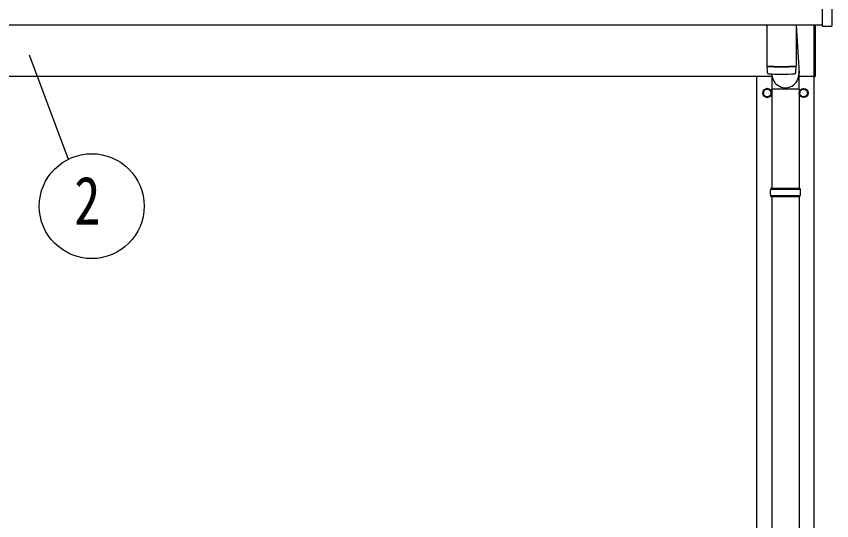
# Model space of a CAD drawing. Units: millimetres, scale not verified. Extents: x -16820 to 16820, y -11880 to 11880.
# Drawn here: x -11357 to -9565, y -1292 to -185 of the extents above; entities that cross this region are included whole.
import ezdxf
from ezdxf.enums import TextEntityAlignment as Align

# ---------------------------------------------------------------- set-up
doc = ezdxf.new("R2010")
doc.units = ezdxf.units.MM
doc.header["$LTSCALE"] = 50
for name, color, linetype in [('0-5_YKK_13', 4, 'Continuous'), ('0-6_YKK_A1', 4, 'Continuous'), ('0-7_YKK_D', 6, 'Continuous')]:
    doc.layers.add(name, color=color, linetype=linetype)
doc.styles.add('ＭＳ ゴシック', font='')
doc.styles.get('ＭＳ ゴシック').set_extended_font_data('MS Gothic')

msp = doc.modelspace()

# ---------------------------------------------------------------- linework, layer by layer
at = {"layer": '0-5_YKK_13'}
for p, q in [((-9585.12, -206.19), (-9585.12, -58.19)), ((-9565.12, -58.19), (-9565.12, -206.19)), ((-9707.42, -203.98), (-9707.42, -293.61)), ((-9643.42, -203.98), (-9643.42, -293.61)), ((-9643.39, -203.98), (-9636.86, -309.95)), ((-9603.42, -316.63), (-9603.42, -203.98)), ((-9601.42, -203.98), (-9601.42, -316.63)), ((-9565.62, -206.69), (-9584.62, -206.69)), ((-9707.45, -294.61), (-9707.22, -307.59)), ((-9702.95, -293.89), (-9702.93, -294.89)), ((-9647.9, -293.89), (-9647.91, -294.89)), ((-9643.62, -307.59), (-9643.39, -294.61)), ((-9696.92, -311.89), (-9696.92, -562.13)), ((-9636.77, -344.61), (-9636.77, -309.95)), ((-9603.42, -316.63), (-9601.42, -316.63)), ((-9698.17, -352.88), (-9698.27, -352.88)), ((-9698.17, -353.38), (-9698.27, -353.38)), ((-9636.77, -344.61), (-9696.92, -344.61)), ((-9636.92, -344.61), (-9636.92, -562.13)), ((-9635.52, -352.88), (-9635.42, -352.88)), ((-9635.52, -353.38), (-9635.42, -353.38)), ((-9699.92, -564.13), (-9633.92, -564.13)), ((-9698.92, -562.13), (-9634.92, -562.13)), ((-9698.92, -562.13), (-9698.92, -564.13)), ((-9634.92, -562.13), (-9634.92, -564.13)), ((-9699.92, -578.13), (-9633.92, -578.13)), ((-9698.92, -580.13), (-9698.92, -578.13)), ((-9698.92, -580.13), (-9634.92, -580.13)), ((-9696.92, -580.13), (-9696.92, -1429.63)), ((-9636.92, -580.13), (-9636.92, -1429.63)), ((-9634.92, -580.13), (-9634.92, -578.13))]:
    msp.add_line(p, q, dxfattribs=at)
for points in [[(-9706.77, -343.31), (-9715.27, -348.22), (-9715.27, -358.03), (-9706.77, -362.94), (-9698.27, -358.03), (-9698.27, -348.22)], [(-9626.92, -343.31), (-9618.42, -348.22), (-9618.42, -358.03), (-9626.92, -362.94), (-9635.42, -358.03), (-9635.42, -348.22)]]:
    msp.add_lwpolyline(points, close=True, dxfattribs=at)
for centre, radius in [((-9706.77, -353.13), 10), ((-9706.77, -353.13), 8.5), ((-9626.92, -353.13), 10), ((-9626.92, -353.13), 8.5)]:
    msp.add_circle(centre, radius, dxfattribs=at)
for centre, radius, start, end in [((-9584.62, -206.19), 0.5, 180, 270), ((-9565.62, -206.19), 0.5, 270, 0), ((-9675.42, 186.12), 480.8, 266.18381, 273.81619), ((-9675.42, 185.12), 480.8, 266.18381, 273.81619), ((-9703.8, -307.36), 3.43, 183.90213, 262.99006), ((-9675.41, 208.11), 519.67, 266.82198, 273.17643), ((-9647.04, -307.36), 3.43, 277.08355, 356.08693), ((-9706.77, -353.13), 8.6, 171.25399, 188.74601), ((-9706.77, -353.13), 8.6, 111.25399, 128.74601), ((-9706.77, -353.13), 8.6, 51.25399, 68.74601), ((-9706.77, -353.13), 8.6, 1.66581, 8.74601), ((-9706.77, -353.13), 8.6, 351.25399, 358.33419), ((-9626.92, -353.13), 8.6, 171.25399, 178.33419), ((-9626.92, -353.13), 8.6, 181.66581, 188.74601), ((-9626.92, -353.13), 8.6, 111.25399, 128.74601), ((-9626.92, -353.13), 8.6, 51.25399, 68.74601), ((-9626.92, -353.13), 8.6, 351.25399, 8.74601), ((-9706.77, -353.13), 8.6, 231.25399, 248.74601), ((-9706.77, -353.13), 8.6, 291.25399, 308.74601), ((-9626.92, -353.13), 8.6, 231.25399, 248.74601), ((-9626.92, -353.13), 8.6, 291.25399, 308.74601), ((-9651.17, -571.13), 49.25, 171.82876, 180.00002), ((-9651.17, -571.13), 49.25, 180.00002, 188.17127), ((-9682.67, -571.13), 49.25, 359.99998, 8.17124), ((-9682.67, -571.13), 49.25, 351.82873, 359.99998)]:
    msp.add_arc(centre, radius, start, end, dxfattribs=at)
msp.add_ellipse((-9666.92, -309.95), major_axis=(0, -31.56), ratio=0.952301, start_param=4.7493109, end_param=7.9831455, dxfattribs=at)
at = {"layer": '0-6_YKK_A1'}
for p, q in [((-9585.12, -203.98), (-12621.72, -203.98)), ((-12509.92, -316.13), (-9696.92, -316.13)), ((-9729.42, -3116.13), (-9729.42, -316.13)), ((-9636.77, -316.06), (-9603.42, -316.13)), ((-9604.42, -316.13), (-9604.42, -3116.13))]:
    msp.add_line(p, q, dxfattribs=at)
at = {"layer": '0-7_YKK_D'}
msp.add_line((-11329.35, -269.48), (-11243.32, -498.57), dxfattribs=at)
msp.add_circle((-11191.52, -601.47), 115.2, dxfattribs=at)

# ---------------------------------------------------------------- texts
at = {"layer": '0-7_YKK_D', "style": 'ＭＳ ゴシック', "width": 0.8}
msp.add_text('2', height=105.6, dxfattribs=at).set_placement((-11229.92, -673.47), align=Align.BOTTOM_LEFT)

doc.saveas('drawing.dxf')
